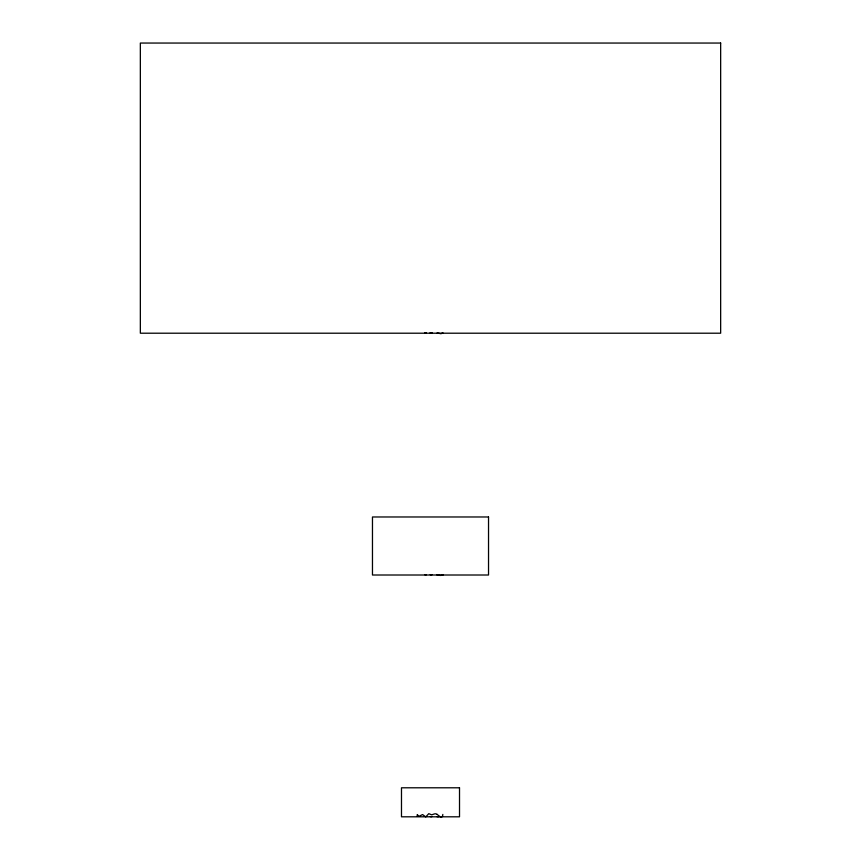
<?xml version="1.0" encoding="UTF-8"?>
<svg xmlns="http://www.w3.org/2000/svg" width="861" height="861" viewBox="0 0 861 861"><rect width="100%" height="100%" fill="white"/><g stroke="black" fill="none" stroke-linecap="round" stroke-linejoin="round"><path stroke-width="1.29" d="M442.468 332.841C440.897 334.8 438.938 332.637 436.968 333.099M442.468 574.642C440.864 576.472 438.766 574.631 436.796 574.771M426.464 332.787L424.699 332.798M432.168 332.798L430.026 332.787M426.292 574.771L424.871 574.761M431.985 574.75L430.209 574.717M431.802 816.68L430.382 816.637M438.916 816.68L436.968 816.702M437.151 814.42L441.036 817.444L442.468 816.432L442.834 814.42M442.834 332.766L442.834 333.433M442.834 574.653L442.834 575.234M417.23 816.013L417.23 814.614L419.006 816.282L422.579 814.56L425.764 816.895L428.778 813.667L431.275 814.678A1.561 1.561 0 0 0 431.802 814.797L434.299 813.957A3.11 3.11 0 0 1 437.162 814.398M720.657 43.05L140.343 43.05L140.343 333.207L720.657 333.207L720.657 43.05M488.531 516.977L372.469 516.977L372.469 575.008L488.531 575.008L488.531 516.977M459.516 787.793L401.484 787.793L401.484 816.809L459.516 816.809L459.516 787.793"/></g></svg>
